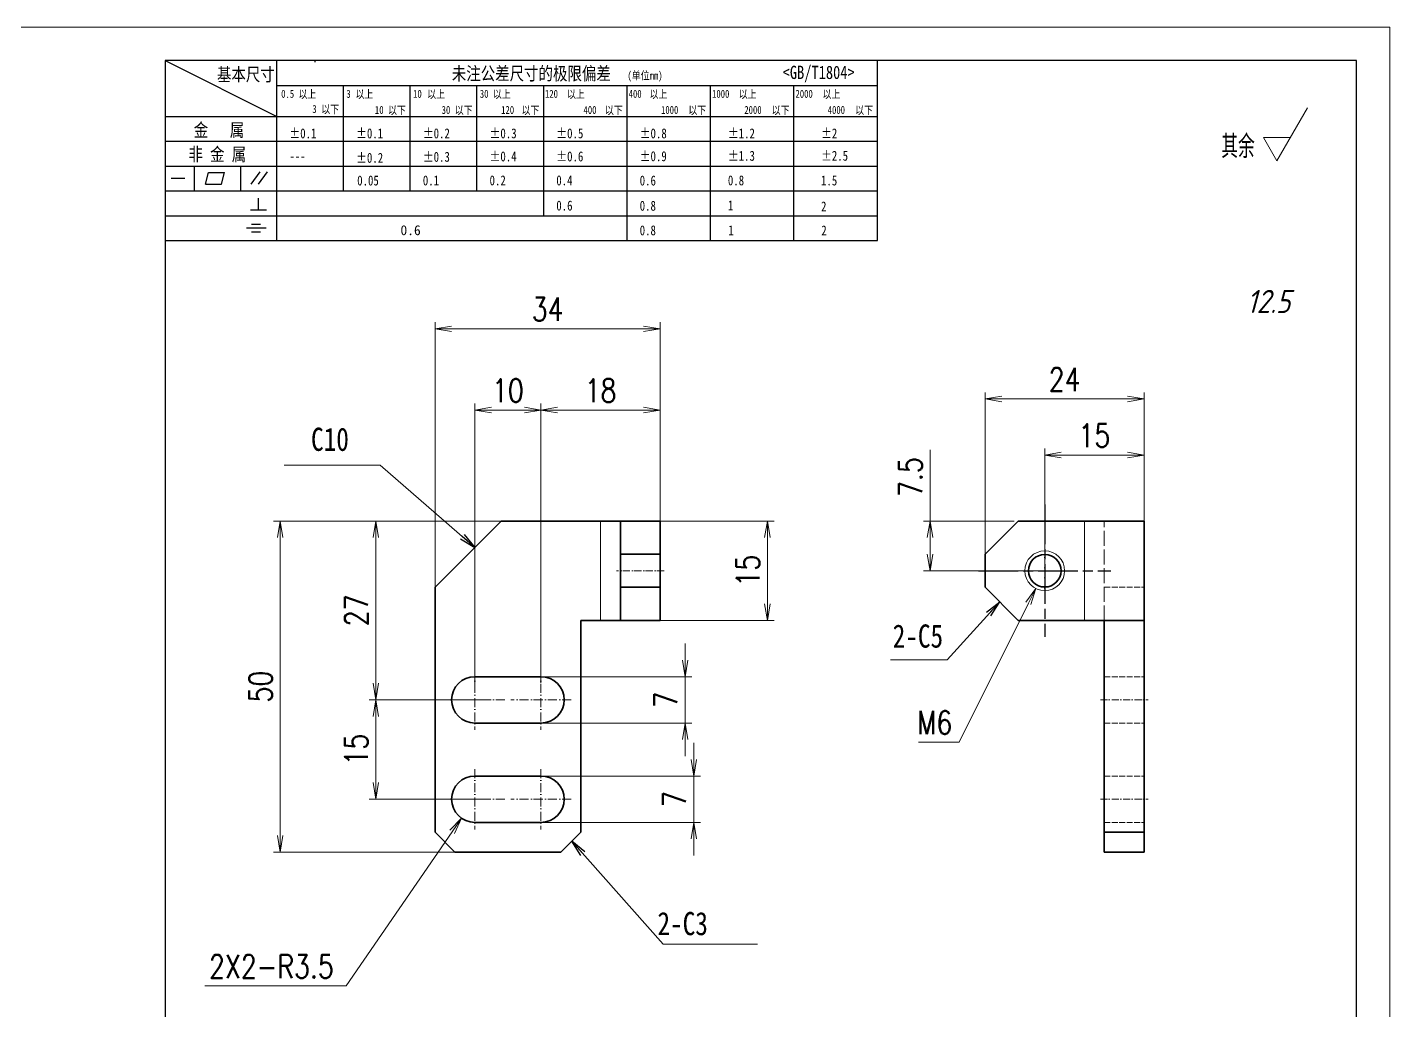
# Model space of a CAD drawing. Header units: millimetres. Extents: x -135448 to 104182, y -50696 to 70200.
# Drawn here: x -133933.9 to -133728.1, y 69345 to 69493.5 of the extents above; entities that cross this region are included whole.
import ezdxf
from ezdxf.enums import TextEntityAlignment as Align

# ---------------------------------------------------------------- set-up
doc = ezdxf.new("R2010")
doc.units = ezdxf.units.MM
doc.header["$LTSCALE"] = 0.5
for name, pattern in [('AM_ISO02W050x2', [3.75, 3, -0.75]), ('AM_ISO08W050', [18, 12, -1.5, 3, -1.5]), ('AM_ISO08W050x2', [9, 6, -0.75, 1.5, -0.75]), ('DASHDOT', [18.5, 12, -3, 0.5, -3]), ('DASHED', [15, 12, -3]), ('DOT2', [0.125, 0, -0.125])]:
    doc.linetypes.add(name, pattern=pattern)
for name, color, linetype, lineweight in [('中心线', 2, 'AM_ISO08W050x2', 18), ('图框', 7, 'Continuous', 18), ('标注线', 3, 'Continuous', 18), ('虚线', 1, 'AM_ISO02W050x2', 18)]:
    doc.layers.add(name, color=color, linetype=linetype, lineweight=lineweight)
doc.layers.add('图\\M+19E79\\M+195B6\\M+18E9A', color=7, linetype='Continuous')
doc.layers.add('车型', color=7, linetype='Continuous')
doc.layers.add('打印-禁用', color=7, linetype='Continuous', lineweight=15, plot=False)
doc.styles.add('DIM', font='romans.shx', dxfattribs={"width": 0.8, "bigfont": 'bigfont.shx'})
doc.styles.add('国标', font='simfang.ttf', dxfattribs={"width": 0.8})
doc.styles.add('机械长仿宋', font='gbenor.shx', dxfattribs={"height": 1, "bigfont": 'gbcbig.shx'})
doc.dimstyles.new('DEH 1-1', dxfattribs={"dimtxt": 3.5, "dimasz": 2.5, "dimexe": 1, "dimexo": 0.625, "dimgap": 1.2, "dimtad": 1, "dimtoh": 1, "dimdsep": 46, "dimtxsty": 'DIM', "dimblk": 'OPEN', "dimcen": 0, "dimclrd": 8, "dimclre": 8, "dimclrt": 2, "dimazin": 2, "dimtfac": 0.5, "dimtmove": 0, "dimatfit": 3, "dimldrblk": 'OPEN', "dimfxl": 0, "dimtolj": 2, "dimlwd": 18, "dimlwe": 18, "dimarcsym": 0})
doc.dimstyles.new('DEH 1-1$0', dxfattribs={"dimtxt": 3.5, "dimasz": 2.5, "dimexe": 1, "dimexo": 0.625, "dimgap": 1.2, "dimtad": 1, "dimzin": 9, "dimdsep": 46, "dimtxsty": 'DIM', "dimblk": 'OPEN', "dimcen": 0, "dimclrd": 8, "dimclre": 8, "dimclrt": 2, "dimazin": 2, "dimtfac": 0.5, "dimtmove": 0, "dimatfit": 3, "dimldrblk": 'OPEN', "dimfxl": 0, "dimtolj": 2, "dimlwd": 18, "dimlwe": 18, "dimarcsym": 0})
doc.dimstyles.new('DEH 1-1$3', dxfattribs={"dimtxt": 3.5, "dimasz": 2.5, "dimexe": 1, "dimexo": 0.625, "dimgap": 1.2, "dimtad": 1, "dimtoh": 1, "dimdsep": 46, "dimtxsty": 'DIM', "dimblk": 'OPEN', "dimcen": 0, "dimclrd": 8, "dimclre": 8, "dimclrt": 2, "dimazin": 2, "dimtfac": 0.5, "dimtofl": 0, "dimtmove": 0, "dimatfit": 3, "dimldrblk": 'OPEN', "dimfxl": 0, "dimtolj": 2, "dimlwd": 18, "dimlwe": 18, "dimarcsym": 0})
doc.dimstyles.new('DEH 1-1$4', dxfattribs={"dimtxt": 3.5, "dimasz": 2.5, "dimexe": 1, "dimexo": 0.625, "dimgap": 1.2, "dimtad": 1, "dimtoh": 1, "dimdsep": 46, "dimtxsty": 'DIM', "dimblk": 'OPEN', "dimcen": 0, "dimclrd": 8, "dimclre": 8, "dimclrt": 2, "dimazin": 2, "dimtfac": 0.5, "dimtofl": 0, "dimtmove": 0, "dimatfit": 3, "dimldrblk": 'OPEN', "dimfxl": 0, "dimtolj": 2, "dimlwd": 18, "dimlwe": 18, "dimarcsym": 0})

# ---------------------------------------------------------------- blocks, each defined once
blk = doc.blocks.new('GZDEH零件A4图框V01版')
at = {"layer": '图\\M+19E79\\M+195B6\\M+18E9A', "linetype": 'Continuous'}
for p, q in [((25, 292), (25, 13.5)), ((205, 292), (25, 292)), ((205, 13.5), (205, 292))]:
    blk.add_line(p, q, dxfattribs=at)
at = {"layer": '图\\M+19E79\\M+195B6\\M+18E9A', "color": 9}
for p, q in [((25, 292), (41.88, 283.54)), ((41.88, 264.79), (41.88, 292)), ((47.66, 291.75), (47.66, 292)), ((132.6, 264.79), (132.6, 292)), ((41.88, 288.22), (132.6, 288.22)), ((51.96, 272.29), (51.96, 288.22)), ((62.04, 272.29), (62.04, 288.22)), ((72.12, 272.29), (72.12, 288.22)), ((82.2, 268.54), (82.2, 288.22)), ((94.8, 264.79), (94.8, 288.22)), ((107.4, 264.79), (107.4, 288.22)), ((120, 264.79), (120, 288.22)), ((25, 283.54), (132.6, 283.54)), ((25, 279.79), (132.6, 279.79)), ((25, 276.04), (132.6, 276.04)), ((29.43, 272.34), (29.43, 276.04)), ((36.42, 272.34), (36.42, 276.04)), ((25.94, 274.19), (28, 274.19)), ((31.1, 273.3), (31.58, 275.09)), ((31.58, 275.09), (33.99, 275.09)), ((33.51, 273.3), (33.99, 275.09)), ((38.03, 273.3), (39.36, 275.16)), ((39.11, 273.3), (40.45, 275.16)), ((25, 272.29), (132.6, 272.29)), ((31.1, 273.3), (33.51, 273.3)), ((39.09, 269.41), (39.09, 271.18)), ((25, 268.54), (132.6, 268.54)), ((37.93, 269.41), (40.32, 269.41)), ((37.3, 266.69), (40.28, 266.69)), ((38.08, 267.29), (39.43, 267.29)), ((38.08, 266.09), (39.44, 266.09)), ((25, 264.79), (132.6, 264.79))]:
    blk.add_line(p, q, dxfattribs=at)
at = {"layer": '打印-禁用', "linetype": 'Continuous'}
for q in [(0, 297), (210, 0)]:
    blk.add_line((210, 297), q, dxfattribs=at)
at = {"layer": '图\\M+19E79\\M+195B6\\M+18E9A', "color": 9, "style": '国标', "width": 0.8}
for s, height, p in [('基本尺寸', 2, (32.84, 288.88)), ('未注公差尺寸的极限偏差', 2, (68.32, 289.02)), ('<GB/T1804>', 2, (118.29, 289.19)), ('30', 1.2, (72.55, 286.35)), ('金   属', 2, (29.33, 280.48)), ('±0.1', 1.5, (43.78, 280.23)), ('±0.1', 1.5, (53.86, 280.23)), ('±0.2', 1.5, (63.94, 280.23)), ('±0.3', 1.5, (74.02, 280.23)), ('±0.5', 1.5, (84.1, 280.23)), ('±0.8', 1.5, (96.7, 280.23)), ('±1.2', 1.5, (110.02, 280.23)), ('±2', 1.5, (124.09, 280.23)), ('非 金 属', 2, (28.53, 276.82)), ('±0.2', 1.5, (53.86, 276.54)), ('±0.3', 1.5, (63.94, 276.69)), ('±0.4', 1.5, (74.02, 276.75)), ('±0.6', 1.5, (84.1, 276.75)), ('±0.9', 1.5, (96.7, 276.78)), ('±1.3', 1.5, (110.02, 276.84)), ('±2.5', 1.5, (124.09, 276.85)), ('---', 1.5, (43.78, 276.81)), ('0.1', 1.5, (63.94, 273.12)), ('0.2', 1.5, (74.02, 273.13)), ('0.4', 1.5, (84.1, 273.13)), ('0.6', 1.5, (96.7, 273.11)), ('0.8', 1.5, (110.02, 273.13)), ('1.5', 1.5, (124.09, 273.12)), ('0.6', 1.5, (84.1, 269.33)), ('0.8', 1.5, (96.7, 269.3)), ('1', 1.5, (110.02, 269.34)), ('2', 1.5, (124.09, 269.2)), ('0.8', 1.5, (96.7, 265.59)), ('1', 1.5, (110.1, 265.6)), ('2', 1.5, (124.13, 265.57))]:
    blk.add_text(s, height=height, dxfattribs=at).set_placement(p)
at = {"layer": '图\\M+19E79\\M+195B6\\M+18E9A', "color": 9, "lineweight": 15, "style": '国标', "width": 0.8}
for s, p in [('0.5', (42.54, 286.35)), ('以上', (45.15, 286.3)), ('3', (52.39, 286.35)), ('以上', (53.76, 286.3)), ('10', (62.47, 286.35)), ('以上', (64.6, 286.3)), ('以上', (74.53, 286.3)), ('120', (82.39, 286.35)), ('以上', (85.72, 286.3)), ('400', (95.03, 286.35)), ('以上', (98.19, 286.3)), ('1000', (107.63, 286.35)), ('以上', (111.67, 286.3)), ('2000', (120.23, 286.35)), ('以上', (124.31, 286.3)), ('3', (47.24, 284.06)), ('以下', (48.61, 284.01)), ('10', (56.7, 283.92)), ('以下', (58.69, 283.87)), ('30', (66.78, 283.92)), ('以下', (68.77, 283.87)), ('120', (75.77, 283.92)), ('以下', (78.85, 283.87)), ('400', (88.21, 283.92)), ('以下', (91.45, 283.87)), ('1000', (99.92, 283.92)), ('以下', (104.05, 283.87)), ('2000', (112.5, 283.92)), ('以下', (116.65, 283.87)), ('4000', (125.1, 283.92)), ('以下', (129.25, 283.87))]:
    blk.add_text(s, height=1.2, dxfattribs=at).set_placement(p)
at = {"layer": '图\\M+19E79\\M+195B6\\M+18E9A', "color": 9, "lineweight": 13, "style": '国标'}
blk.add_text('0.6', height=1.5, dxfattribs=at).set_placement((60.56, 265.61))
at = {"layer": '图\\M+19E79\\M+195B6\\M+18E9A', "color": 9, "lineweight": 15, "insert": (94.85, 290.31), "char_height": 1.2, "width": 8.7957, "attachment_point": 1, "style": '国标'}
blk.add_mtext('(单位mm)', dxfattribs=at)
at = {"layer": '图\\M+19E79\\M+195B6\\M+18E9A', "color": 9, "insert": (54.02, 273.09), "char_height": 1.5, "width": 5.1982, "attachment_point": 7, "style": '国标'}
blk.add_mtext('0.05', dxfattribs=at)
blk = doc.blocks.new('DEH A4')
at = {"layer": '图框'}
blk.add_blockref('GZDEH零件A4图框V01版', (0, 0), dxfattribs=at)
blk = doc.blocks.new('FINISHER_TR')
at = {"layer": '标注线'}
for p, q in [((0, 0), (4.62, 8)), ((-2.02, 3.5), (0, 0)), ((2.02, 3.5), (-2.02, 3.5))]:
    blk.add_line(p, q, dxfattribs=at)
at = {"layer": '标注线', "color": 2, "style": '机械长仿宋', "oblique": 15}
blk.add_attdef('0.0', text='', height=3.5, dxfattribs=at).set_placement((2.03, -24.04), align=Align.BOTTOM_RIGHT)
blk = doc.blocks.new('其余12.5')
at = {"layer": '标注线'}
blk.add_blockref('FINISHER_TR', (0, 0), dxfattribs=at).add_auto_attribs({'0.0': '12.5'})
at = {"layer": '标注线', "color": 7, "linetype": 'DOT2', "style": '机械长仿宋'}
blk.add_text('其余', height=3.5, dxfattribs=at).set_placement((-8.38, 0.4))
blk = doc.blocks.new('_Open')
at = {"color": 0, "linetype": 'ByBlock', "lineweight": -2}
for p, q in [((-1, 0.167), (0, 0)), ((-1, -0.167), (0, 0)), ((0, 0), (-1, 0))]:
    blk.add_line(p, q, dxfattribs=at)
blk = doc.blocks.new('*D169')
at = {"layer": 'Defpoints', "color": 0, "transparency": 16777216}
for p in [(-133872.27, 69448.02), (-133838.27, 69417.53), (-133872.27, 69405.59)]:
    blk.add_point(p, dxfattribs=at)
at = {"layer": '标注线', "color": 8, "lineweight": 18, "transparency": 16777216}
for p, q in [((-133872.27, 69406.21), (-133872.27, 69449.02)), ((-133840.77, 69448.02), (-133869.77, 69448.02)), ((-133838.27, 69418.16), (-133838.27, 69449.02))]:
    blk.add_line(p, q, dxfattribs=at)
at = {"layer": '标注线', "color": 8, "lineweight": 18, "transparency": 16777216, "xscale": 2.5, "yscale": 2.5, "zscale": 2.5, "rotation": 180}
blk.add_blockref('_Open', (-133872.27, 69448.02), dxfattribs=at)
at = {"layer": '标注线', "color": 8, "lineweight": 18, "transparency": 16777216, "xscale": 2.5, "yscale": 2.5, "zscale": 2.5}
blk.add_blockref('_Open', (-133838.27, 69448.02), dxfattribs=at)
at = {"layer": '标注线', "color": 2, "transparency": 16777216, "insert": (-133855.27, 69450.97), "char_height": 3.5, "attachment_point": 5, "style": 'DIM'}
blk.add_mtext('\\A2;34', dxfattribs=at)
blk = doc.blocks.new('*D170')
at = {"layer": 'Defpoints', "color": 0, "transparency": 16777216}
for p in [(-133855.8, 69418.99), (-133895.67, 69368.99), (-133860.56, 69368.99)]:
    blk.add_point(p, dxfattribs=at)
at = {"layer": '标注线', "color": 8, "lineweight": 18, "transparency": 16777216}
for p, q in [((-133856.42, 69418.99), (-133896.67, 69418.99)), ((-133895.67, 69416.49), (-133895.67, 69371.49)), ((-133861.19, 69368.99), (-133896.67, 69368.99))]:
    blk.add_line(p, q, dxfattribs=at)
at = {"layer": '标注线', "color": 8, "lineweight": 18, "transparency": 16777216, "xscale": 2.5, "yscale": 2.5, "zscale": 2.5}
for p, rotation in [((-133895.67, 69418.99), 90), ((-133895.67, 69368.99), 270)]:
    blk.add_blockref('_Open', p, dxfattribs=dict(at, rotation=rotation))
at = {"layer": '标注线', "color": 2, "transparency": 16777216, "insert": (-133898.62, 69393.99), "char_height": 3.5, "attachment_point": 5, "rotation": 90, "style": 'DIM'}
blk.add_mtext('\\A2;50', dxfattribs=at)
blk = doc.blocks.new('*D171')
at = {"layer": 'Defpoints', "color": 0, "transparency": 16777216}
for p in [(-133856.27, 69435.75), (-133838.27, 69431.73), (-133856.27, 69393.94)]:
    blk.add_point(p, dxfattribs=at)
at = {"layer": '标注线', "color": 8, "lineweight": 18, "transparency": 16777216}
for p, q in [((-133856.27, 69394.57), (-133856.27, 69436.75)), ((-133840.77, 69435.75), (-133853.77, 69435.75)), ((-133838.27, 69432.36), (-133838.27, 69436.75))]:
    blk.add_line(p, q, dxfattribs=at)
at = {"layer": '标注线', "color": 8, "lineweight": 18, "transparency": 16777216, "xscale": 2.5, "yscale": 2.5, "zscale": 2.5, "rotation": 180}
blk.add_blockref('_Open', (-133856.27, 69435.75), dxfattribs=at)
at = {"layer": '标注线', "color": 8, "lineweight": 18, "transparency": 16777216, "xscale": 2.5, "yscale": 2.5, "zscale": 2.5}
blk.add_blockref('_Open', (-133838.27, 69435.75), dxfattribs=at)
at = {"layer": '标注线', "color": 2, "transparency": 16777216, "insert": (-133847.27, 69438.7), "char_height": 3.5, "attachment_point": 5, "style": 'DIM'}
blk.add_mtext('\\A2;18', dxfattribs=at)
blk = doc.blocks.new('*D172')
at = {"layer": 'Defpoints', "color": 0, "transparency": 16777216}
for p in [(-133866.27, 69435.75), (-133856.27, 69412.31), (-133866.27, 69393.84)]:
    blk.add_point(p, dxfattribs=at)
at = {"layer": '标注线', "color": 8, "lineweight": 18, "transparency": 16777216}
for p, q in [((-133866.27, 69394.47), (-133866.27, 69436.75)), ((-133858.77, 69435.75), (-133863.77, 69435.75)), ((-133856.27, 69412.94), (-133856.27, 69436.75))]:
    blk.add_line(p, q, dxfattribs=at)
at = {"layer": '标注线', "color": 8, "lineweight": 18, "transparency": 16777216, "xscale": 2.5, "yscale": 2.5, "zscale": 2.5, "rotation": 180}
blk.add_blockref('_Open', (-133866.27, 69435.75), dxfattribs=at)
at = {"layer": '标注线', "color": 8, "lineweight": 18, "transparency": 16777216, "xscale": 2.5, "yscale": 2.5, "zscale": 2.5}
blk.add_blockref('_Open', (-133856.27, 69435.75), dxfattribs=at)
at = {"layer": '标注线', "color": 2, "transparency": 16777216, "insert": (-133861.27, 69438.7), "char_height": 3.5, "attachment_point": 5, "style": 'DIM'}
blk.add_mtext('\\A2;10', dxfattribs=at)
blk = doc.blocks.new('*D173')
at = {"layer": 'Defpoints', "color": 0, "transparency": 16777216}
for p in [(-133875.75, 69418.99), (-133881.21, 69391.99), (-133863.15, 69391.99)]:
    blk.add_point(p, dxfattribs=at)
at = {"layer": '标注线', "color": 8, "lineweight": 18, "transparency": 16777216}
for p, q in [((-133876.38, 69418.99), (-133882.21, 69418.99)), ((-133881.21, 69416.49), (-133881.21, 69394.49)), ((-133863.78, 69391.99), (-133882.21, 69391.99))]:
    blk.add_line(p, q, dxfattribs=at)
at = {"layer": '标注线', "color": 8, "lineweight": 18, "transparency": 16777216, "xscale": 2.5, "yscale": 2.5, "zscale": 2.5}
for p, rotation in [((-133881.21, 69418.99), 90), ((-133881.21, 69391.99), 270)]:
    blk.add_blockref('_Open', p, dxfattribs=dict(at, rotation=rotation))
at = {"layer": '标注线', "color": 2, "transparency": 16777216, "insert": (-133884.16, 69405.49), "char_height": 3.5, "attachment_point": 5, "rotation": 90, "style": 'DIM'}
blk.add_mtext('\\A2;27', dxfattribs=at)
blk = doc.blocks.new('*D174')
at = {"layer": 'Defpoints', "color": 0, "transparency": 16777216}
for p in [(-133877.89, 69391.99), (-133881.21, 69376.99), (-133864.31, 69376.99)]:
    blk.add_point(p, dxfattribs=at)
at = {"layer": '标注线', "color": 8, "lineweight": 18, "transparency": 16777216}
for p, q in [((-133878.52, 69391.99), (-133882.21, 69391.99)), ((-133881.21, 69389.49), (-133881.21, 69379.49)), ((-133864.94, 69376.99), (-133882.21, 69376.99))]:
    blk.add_line(p, q, dxfattribs=at)
at = {"layer": '标注线', "color": 8, "lineweight": 18, "transparency": 16777216, "xscale": 2.5, "yscale": 2.5, "zscale": 2.5}
for p, rotation in [((-133881.21, 69391.99), 90), ((-133881.21, 69376.99), 270)]:
    blk.add_blockref('_Open', p, dxfattribs=dict(at, rotation=rotation))
at = {"layer": '标注线', "color": 2, "transparency": 16777216, "insert": (-133884.16, 69384.49), "char_height": 3.5, "attachment_point": 5, "rotation": 90, "style": 'DIM'}
blk.add_mtext('\\A2;15', dxfattribs=at)
blk = doc.blocks.new('*D175')
at = {"layer": 'Defpoints', "color": 0, "transparency": 16777216}
for p in [(-133859.2, 69395.49), (-133859.2, 69388.49), (-133834.49, 69388.49)]:
    blk.add_point(p, dxfattribs=at)
at = {"layer": '标注线', "color": 8, "lineweight": 18, "transparency": 16777216}
for p, q in [((-133834.49, 69397.99), (-133834.49, 69400.49)), ((-133858.57, 69395.49), (-133833.49, 69395.49)), ((-133834.49, 69395.49), (-133834.49, 69388.49)), ((-133858.57, 69388.49), (-133833.49, 69388.49)), ((-133834.49, 69385.99), (-133834.49, 69383.49))]:
    blk.add_line(p, q, dxfattribs=at)
at = {"layer": '标注线', "color": 8, "lineweight": 18, "transparency": 16777216, "xscale": 2.5, "yscale": 2.5, "zscale": 2.5}
for p, rotation in [((-133834.49, 69395.49), 270), ((-133834.49, 69388.49), 90)]:
    blk.add_blockref('_Open', p, dxfattribs=dict(at, rotation=rotation))
at = {"layer": '标注线', "color": 2, "transparency": 16777216, "insert": (-133837.44, 69391.99), "char_height": 3.5, "attachment_point": 5, "rotation": 90, "style": 'DIM'}
blk.add_mtext('\\A2;7', dxfattribs=at)
blk = doc.blocks.new('*D176')
at = {"layer": 'Defpoints', "color": 0, "transparency": 16777216}
for p in [(-133861.68, 69380.49), (-133861.68, 69373.49), (-133833.18, 69373.49)]:
    blk.add_point(p, dxfattribs=at)
at = {"layer": '标注线', "color": 8, "lineweight": 18, "transparency": 16777216}
for p, q in [((-133833.18, 69382.99), (-133833.18, 69385.49)), ((-133861.05, 69380.49), (-133832.18, 69380.49)), ((-133833.18, 69380.49), (-133833.18, 69373.49)), ((-133861.05, 69373.49), (-133832.18, 69373.49)), ((-133833.18, 69370.99), (-133833.18, 69368.49))]:
    blk.add_line(p, q, dxfattribs=at)
at = {"layer": '标注线', "color": 8, "lineweight": 18, "transparency": 16777216, "xscale": 2.5, "yscale": 2.5, "zscale": 2.5}
for p, rotation in [((-133833.18, 69380.49), 270), ((-133833.18, 69373.49), 90)]:
    blk.add_blockref('_Open', p, dxfattribs=dict(at, rotation=rotation))
at = {"layer": '标注线', "color": 2, "transparency": 16777216, "insert": (-133836.13, 69376.99), "char_height": 3.5, "attachment_point": 5, "rotation": 90, "style": 'DIM'}
blk.add_mtext('\\A2;7', dxfattribs=at)
blk = doc.blocks.new('*D177')
at = {"layer": 'Defpoints', "color": 0, "transparency": 16777216}
for p in [(-133866.27, 69376.99), (-133868.26, 69374.11)]:
    blk.add_point(p, dxfattribs=at)
at = {"layer": '标注线', "color": 8, "lineweight": 18, "transparency": 16777216}
for p, q in [((-133885.72, 69348.79), (-133869.68, 69372.05)), ((-133907.05, 69348.79), (-133885.72, 69348.79))]:
    blk.add_line(p, q, dxfattribs=at)
at = {"layer": '标注线', "color": 8, "lineweight": 18, "transparency": 16777216, "xscale": 2.5, "yscale": 2.5, "zscale": 2.5, "rotation": 55.4109117058262}
blk.add_blockref('_Open', (-133868.26, 69374.11), dxfattribs=at)
at = {"layer": '标注线', "color": 2, "transparency": 16777216, "insert": (-133896.99, 69351.74), "char_height": 3.5, "attachment_point": 5, "style": 'DIM'}
blk.add_mtext('\\A2;{\\Fromans,bigfont|c134;2X2-}R3.5', dxfattribs=at)
blk = doc.blocks.new('*D178')
at = {"layer": 'Defpoints', "color": 0, "transparency": 16777216}
for p in [(-133765.17, 69437.42), (-133765.17, 69416.47), (-133789.17, 69411.41)]:
    blk.add_point(p, dxfattribs=at)
at = {"layer": '标注线', "color": 8, "lineweight": 18, "transparency": 16777216}
for p, q in [((-133789.17, 69412.03), (-133789.17, 69438.42)), ((-133786.67, 69437.42), (-133767.67, 69437.42)), ((-133765.17, 69417.09), (-133765.17, 69438.42))]:
    blk.add_line(p, q, dxfattribs=at)
at = {"layer": '标注线', "color": 8, "lineweight": 18, "transparency": 16777216, "xscale": 2.5, "yscale": 2.5, "zscale": 2.5, "rotation": 180}
blk.add_blockref('_Open', (-133789.17, 69437.42), dxfattribs=at)
at = {"layer": '标注线', "color": 8, "lineweight": 18, "transparency": 16777216, "xscale": 2.5, "yscale": 2.5, "zscale": 2.5}
blk.add_blockref('_Open', (-133765.17, 69437.42), dxfattribs=at)
at = {"layer": '标注线', "color": 2, "transparency": 16777216, "insert": (-133777.17, 69440.37), "char_height": 3.5, "attachment_point": 5, "style": 'DIM'}
blk.add_mtext('\\A2;24', dxfattribs=at)
blk = doc.blocks.new('*D179')
at = {"layer": 'Defpoints', "color": 0, "transparency": 16777216}
for p in [(-133844.27, 69418.99), (-133822.07, 69418.99), (-133844.27, 69403.99)]:
    blk.add_point(p, dxfattribs=at)
at = {"layer": '标注线', "color": 8, "lineweight": 18, "transparency": 16777216}
for p, q in [((-133843.65, 69418.99), (-133821.07, 69418.99)), ((-133822.07, 69406.49), (-133822.07, 69416.49)), ((-133843.65, 69403.99), (-133821.07, 69403.99))]:
    blk.add_line(p, q, dxfattribs=at)
at = {"layer": '标注线', "color": 8, "lineweight": 18, "transparency": 16777216, "xscale": 2.5, "yscale": 2.5, "zscale": 2.5}
for p, rotation in [((-133822.07, 69418.99), 90), ((-133822.07, 69403.99), 270)]:
    blk.add_blockref('_Open', p, dxfattribs=dict(at, rotation=rotation))
at = {"layer": '标注线', "color": 2, "transparency": 16777216, "insert": (-133825.02, 69411.49), "char_height": 3.5, "attachment_point": 5, "rotation": 90, "style": 'DIM'}
blk.add_mtext('\\A2;15', dxfattribs=at)
blk = doc.blocks.new('*D180')
at = {"layer": 'Defpoints', "color": 0, "transparency": 16777216}
for p in [(-133765.17, 69428.96), (-133765.17, 69424.6), (-133780.17, 69411.49)]:
    blk.add_point(p, dxfattribs=at)
at = {"layer": '标注线', "color": 8, "lineweight": 18, "transparency": 16777216}
for p, q in [((-133780.17, 69412.11), (-133780.17, 69429.96)), ((-133777.67, 69428.96), (-133767.67, 69428.96)), ((-133765.17, 69425.23), (-133765.17, 69429.96))]:
    blk.add_line(p, q, dxfattribs=at)
at = {"layer": '标注线', "color": 8, "lineweight": 18, "transparency": 16777216, "xscale": 2.5, "yscale": 2.5, "zscale": 2.5, "rotation": 180}
blk.add_blockref('_Open', (-133780.17, 69428.96), dxfattribs=at)
at = {"layer": '标注线', "color": 8, "lineweight": 18, "transparency": 16777216, "xscale": 2.5, "yscale": 2.5, "zscale": 2.5}
blk.add_blockref('_Open', (-133765.17, 69428.96), dxfattribs=at)
at = {"layer": '标注线', "color": 2, "transparency": 16777216, "insert": (-133772.67, 69431.91), "char_height": 3.5, "attachment_point": 5, "style": 'DIM'}
blk.add_mtext('\\A2;15', dxfattribs=at)
blk = doc.blocks.new('*D181')
at = {"layer": 'Defpoints', "color": 0, "transparency": 16777216}
for p in [(-133797.5, 69418.99), (-133784.17, 69418.99), (-133780.17, 69411.49)]:
    blk.add_point(p, dxfattribs=at)
at = {"layer": '标注线', "color": 8, "lineweight": 18, "transparency": 16777216}
for p, q in [((-133797.5, 69418.99), (-133797.5, 69429.76)), ((-133784.8, 69418.99), (-133798.5, 69418.99)), ((-133797.5, 69413.99), (-133797.5, 69416.49)), ((-133780.8, 69411.49), (-133798.5, 69411.49))]:
    blk.add_line(p, q, dxfattribs=at)
at = {"layer": '标注线', "color": 8, "lineweight": 18, "transparency": 16777216, "xscale": 2.5, "yscale": 2.5, "zscale": 2.5}
for p, rotation in [((-133797.5, 69418.99), 90), ((-133797.5, 69411.49), 270)]:
    blk.add_blockref('_Open', p, dxfattribs=dict(at, rotation=rotation))
at = {"layer": '标注线', "color": 2, "transparency": 16777216, "insert": (-133800.45, 69425.62), "char_height": 3.5, "attachment_point": 5, "rotation": 90, "style": 'DIM'}
blk.add_mtext('\\A2;7.5', dxfattribs=at)
blk = doc.blocks.new('CENTER_TAP_6')
at = {"color": 3, "linetype": 'ByBlock', "lineweight": 9}
blk.add_circle((0, 0), 3, dxfattribs=at)
at = {"color": 0, "linetype": 'ByBlock', "lineweight": -2}
blk.add_circle((0, 0), 2.46, dxfattribs=at)
blk = doc.blocks.new('*D182')
at = {"layer": 'Defpoints', "color": 0, "transparency": 16777216}
for p in [(-133778.83, 69414.17), (-133781.52, 69408.81)]:
    blk.add_point(p, dxfattribs=at)
at = {"layer": '标注线', "color": 8, "lineweight": 18, "transparency": 16777216}
for p, q in [((-133793.11, 69385.61), (-133782.63, 69406.57)), ((-133799.25, 69385.61), (-133793.11, 69385.61))]:
    blk.add_line(p, q, dxfattribs=at)
at = {"layer": '标注线', "color": 8, "lineweight": 18, "transparency": 16777216, "xscale": 2.5, "yscale": 2.5, "zscale": 2.5, "rotation": 63.43823842958857}
blk.add_blockref('_Open', (-133781.52, 69408.81), dxfattribs=at)
at = {"layer": '标注线', "color": 2, "transparency": 16777216, "insert": (-133796.78, 69388.56), "char_height": 3.5, "attachment_point": 5, "style": 'DIM'}
blk.add_mtext('\\A2;M6', dxfattribs=at)

msp = doc.modelspace()

# ---------------------------------------------------------------- linework, layer by layer
at = {"color": 2, "linetype": 'AM_ISO08W050'}
for p, q in [((-133780.174, 69421.489), (-133780.174, 69401.489)), ((-133790.174, 69411.489), (-133770.174, 69411.489))]:
    msp.add_line(p, q, dxfattribs=at)
at = {"color": 7, "lineweight": 35, "ltscale": 0.353553}
msp.add_line((-133862.272, 69418.989), (-133872.272, 69408.989), dxfattribs=at)
at = {"color": 7, "lineweight": 35, "ltscale": 0.375}
for p, q in [((-133847.272, 69418.989), (-133862.272, 69418.989)), ((-133765.173, 69403.989), (-133765.173, 69418.989))]:
    msp.add_line(p, q, dxfattribs=at)
at = {"color": 7, "lineweight": 13, "ltscale": 0.375}
for p, q in [((-133847.272, 69403.989), (-133847.272, 69418.989)), ((-133774.173, 69403.989), (-133774.173, 69418.989))]:
    msp.add_line(p, q, dxfattribs=at)
at = {"color": 7, "lineweight": 35, "ltscale": 0.075}
for p, q in [((-133847.272, 69418.989), (-133844.272, 69418.989)), ((-133847.272, 69403.989), (-133850.272, 69403.989)), ((-133847.272, 69403.989), (-133844.272, 69403.989)), ((-133771.173, 69371.989), (-133771.173, 69368.989)), ((-133765.173, 69371.989), (-133765.173, 69368.989))]:
    msp.add_line(p, q, dxfattribs=at)
at = {"color": 7, "lineweight": 35, "ltscale": 0.15}
for p, q in [((-133838.272, 69418.989), (-133844.272, 69418.989)), ((-133838.272, 69413.989), (-133844.272, 69413.989)), ((-133838.272, 69408.989), (-133844.272, 69408.989)), ((-133838.272, 69403.989), (-133844.272, 69403.989)), ((-133771.173, 69371.989), (-133765.173, 69371.989)), ((-133771.173, 69368.989), (-133765.173, 69368.989))]:
    msp.add_line(p, q, dxfattribs=at)
at = {"color": 7, "lineweight": 35, "ltscale": 0.125}
for p, q in [((-133844.272, 69418.989), (-133844.272, 69413.989)), ((-133838.272, 69418.989), (-133838.272, 69413.989)), ((-133844.272, 69408.989), (-133844.272, 69413.989)), ((-133838.272, 69408.989), (-133838.272, 69413.989)), ((-133789.173, 69408.989), (-133789.173, 69413.989)), ((-133844.272, 69403.989), (-133844.272, 69408.989)), ((-133838.272, 69403.989), (-133838.272, 69408.989))]:
    msp.add_line(p, q, dxfattribs=at)
at = {"color": 7, "lineweight": 35, "ltscale": 0.176777}
for p, q in [((-133784.173, 69418.989), (-133789.173, 69413.989)), ((-133784.173, 69403.989), (-133789.173, 69408.989))]:
    msp.add_line(p, q, dxfattribs=at)
at = {"color": 7, "lineweight": 35, "ltscale": 0.25}
for p, q in [((-133774.173, 69418.989), (-133784.173, 69418.989)), ((-133774.173, 69403.989), (-133784.173, 69403.989)), ((-133856.272, 69395.489), (-133866.272, 69395.489)), ((-133866.272, 69388.489), (-133856.272, 69388.489)), ((-133856.272, 69380.489), (-133866.272, 69380.489)), ((-133866.272, 69373.489), (-133856.272, 69373.489))]:
    msp.add_line(p, q, dxfattribs=at)
at = {"color": 7, "lineweight": 35, "ltscale": 0.225}
for p, q in [((-133774.173, 69418.989), (-133765.173, 69418.989)), ((-133774.173, 69403.989), (-133765.173, 69403.989))]:
    msp.add_line(p, q, dxfattribs=at)
at = {"color": 7, "lineweight": 35}
for p, q in [((-133872.272, 69371.989), (-133872.272, 69408.989)), ((-133850.272, 69403.989), (-133850.272, 69371.989)), ((-133771.173, 69403.989), (-133771.173, 69371.989)), ((-133765.173, 69371.989), (-133765.173, 69403.989))]:
    msp.add_line(p, q, dxfattribs=at)
at = {"color": 7, "lineweight": 35, "ltscale": 0.106066}
for p, q in [((-133872.272, 69371.989), (-133869.272, 69368.989)), ((-133850.272, 69371.989), (-133853.272, 69368.989))]:
    msp.add_line(p, q, dxfattribs=at)
at = {"color": 7, "lineweight": 35, "ltscale": 0.4}
msp.add_line((-133869.272, 69368.989), (-133853.272, 69368.989), dxfattribs=at)
at = {"color": 7, "lineweight": 35}
msp.add_circle((-133780.174, 69411.489), 2.458, dxfattribs=at)
for centre, start, end in [((-133866.272, 69391.989), 90, 270), ((-133856.272, 69391.989), 270, 90), ((-133866.272, 69376.989), 90, 270), ((-133856.272, 69376.989), 270, 90)]:
    msp.add_arc(centre, 3.5, start, end, dxfattribs=at)
at = {"layer": '中心线', "linetype": 'DASHDOT', "lineweight": 13, "ltscale": 0.159805}
msp.add_line((-133780.174, 69414.685), (-133780.174, 69408.293), dxfattribs=at)
at = {"layer": '中心线', "linetype": 'DASHDOT', "lineweight": 13, "ltscale": 0.180014}
msp.add_line((-133837.672, 69411.489), (-133844.873, 69411.489), dxfattribs=at)
at = {"layer": '中心线', "linetype": 'DASHDOT', "lineweight": 13, "ltscale": 0.159803}
msp.add_line((-133776.978, 69411.489), (-133783.37, 69411.489), dxfattribs=at)
at = {"layer": '中心线', "linetype": 'DASHDOT', "lineweight": 13, "ltscale": 0.227499}
for p, q in [((-133866.272, 69396.539), (-133866.272, 69387.439)), ((-133856.272, 69396.539), (-133856.272, 69387.439)), ((-133861.722, 69391.989), (-133870.822, 69391.989)), ((-133851.722, 69391.989), (-133860.822, 69391.989)), ((-133866.272, 69381.539), (-133866.272, 69372.439)), ((-133856.272, 69381.539), (-133856.272, 69372.439)), ((-133861.722, 69376.989), (-133870.822, 69376.989)), ((-133851.722, 69376.989), (-133860.822, 69376.989))]:
    msp.add_line(p, q, dxfattribs=at)
at = {"layer": '中心线', "linetype": 'DASHDOT', "lineweight": 13, "ltscale": 0.18}
for p, q in [((-133771.773, 69391.989), (-133764.573, 69391.989)), ((-133771.773, 69376.989), (-133764.573, 69376.989))]:
    msp.add_line(p, q, dxfattribs=at)
at = {"layer": '虚线', "linetype": 'DASHED', "lineweight": 13, "ltscale": 0.375}
for p, q in [((-133847.272, 69403.989), (-133847.272, 69418.989)), ((-133774.173, 69403.989), (-133774.173, 69418.989)), ((-133771.173, 69403.989), (-133771.173, 69418.989))]:
    msp.add_line(p, q, dxfattribs=at)
at = {"layer": '虚线', "linetype": 'DASHED', "lineweight": 13, "ltscale": 0.15}
for p, q in [((-133838.272, 69413.948), (-133844.272, 69413.948)), ((-133838.272, 69409.031), (-133844.272, 69409.031)), ((-133771.173, 69408.989), (-133765.173, 69408.989)), ((-133771.173, 69395.489), (-133765.173, 69395.489)), ((-133771.173, 69388.489), (-133765.173, 69388.489)), ((-133771.173, 69380.489), (-133765.173, 69380.489)), ((-133771.173, 69373.489), (-133765.173, 69373.489)), ((-133771.173, 69371.989), (-133765.173, 69371.989))]:
    msp.add_line(p, q, dxfattribs=at)

# ---------------------------------------------------------------- block references
at = {"layer": '图框'}
msp.add_blockref('DEH A4', (-133938.058, 69196.548), dxfattribs=at)
at = {"layer": '标注线'}
for name, p in [('其余12.5', (-133745.114, 69473.391)), ('CENTER_TAP_6', (-133780.174, 69411.489))]:
    msp.add_blockref(name, p, dxfattribs=at)

# ---------------------------------------------------------------- texts
at = {"layer": '标注线', "color": 2, "style": '国标', "width": 0.8}
msp.add_text('2-C5', height=3.5, dxfattribs=at).set_placement((-133799.338, 69399.875), align=Align.CENTER)
at = {"layer": '车型', "color": 3, "style": '国标', "width": 0.8}
for s, p in [('C10', (-133888.149, 69429.586)), ('2-C3', (-133834.867, 69356.461))]:
    msp.add_text(s, height=3.5, dxfattribs=at).set_placement(p, align=Align.CENTER)

# ---------------------------------------------------------------- dimensions: what is measured, and where the dimension line sits
at = {"layer": '标注线'}
for base, p1, p2, picture, middle in [((-133872.272, 69448.023), (-133838.272, 69417.53), (-133872.272, 69405.586), '*D169', (-133855.272, 69450.973)), ((-133765.173, 69437.423), (-133789.173, 69411.406), (-133765.173, 69416.469), '*D178', (-133777.173, 69440.373)), ((-133866.272, 69435.753), (-133856.272, 69412.313), (-133866.272, 69393.841), '*D172', (-133861.272, 69438.703)), ((-133856.272, 69435.753), (-133838.272, 69431.734), (-133856.272, 69393.94), '*D171', (-133847.272, 69438.703)), ((-133765.173, 69428.961), (-133780.174, 69411.489), (-133765.173, 69424.602), '*D180', (-133772.674, 69431.911))]:
    dim = msp.add_linear_dim(base=base, p1=p1, p2=p2, dimstyle='DEH 1-1$0', dxfattribs=at)
    dim.commit()
    dim.dimension.update_dxf_attribs({"geometry": picture, "text_midpoint": middle})
for base, p1, p2, picture, middle in [((-133797.498, 69418.989), (-133780.174, 69411.489), (-133784.173, 69418.989), '*D181', (-133800.448, 69425.623)), ((-133895.671, 69368.989), (-133855.797, 69418.989), (-133860.562, 69368.989), '*D170', (-133898.621, 69393.989)), ((-133881.206, 69391.989), (-133875.755, 69418.989), (-133863.151, 69391.989), '*D173', (-133884.156, 69405.489)), ((-133822.071, 69418.989), (-133844.272, 69403.989), (-133844.272, 69418.989), '*D179', (-133825.021, 69411.489)), ((-133834.487, 69388.489), (-133859.195, 69395.489), (-133859.195, 69388.489), '*D175', (-133837.437, 69391.989)), ((-133881.206, 69376.989), (-133877.893, 69391.989), (-133864.313, 69376.989), '*D174', (-133884.156, 69384.489)), ((-133833.179, 69373.489), (-133861.679, 69380.489), (-133861.679, 69373.489), '*D176', (-133836.129, 69376.989))]:
    dim = msp.add_linear_dim(base=base, p1=p1, p2=p2, angle=90, dimstyle='DEH 1-1$0', dxfattribs=at)
    dim.commit()
    dim.dimension.update_dxf_attribs({"geometry": picture, "text_midpoint": middle})
dim = msp.add_diameter_dim_2p(p1=(-133778.833, 69414.173), p2=(-133781.516, 69408.806), dimstyle='DEH 1-1$3', override={"dimpost": 'M<>'}, dxfattribs=at)
dim.commit()
dim.dimension.update_dxf_attribs({"geometry": '*D182', "text_midpoint": (-133796.778, 69385.61), "dimtype": 163})
dim = msp.add_radius_dim(center=(-133866.272, 69376.989), mpoint=(-133868.259, 69374.108), text='{\\Fromans,bigfont|c134;2X2-}<>', dimstyle='DEH 1-1$4', dxfattribs=at)
dim.commit()
dim.dimension.update_dxf_attribs({"geometry": '*D177', "text_midpoint": (-133896.987, 69348.786), "dimtype": 164})

# ---------------------------------------------------------------- leaders
for points in [[(-133866.272, 69414.989), (-133880.557, 69427.443), (-133895.089, 69427.443)], [(-133786.972, 69406.788), (-133794.917, 69398.009), (-133803.473, 69398.009)], [(-133851.619, 69370.643), (-133837.813, 69355.102), (-133823.543, 69355.102)]]:
    msp.add_leader(points, dimstyle='DEH 1-1', override={"dimgap": 1.2, "dimtad": 1}, dxfattribs=at)

doc.saveas('drawing.dxf')
